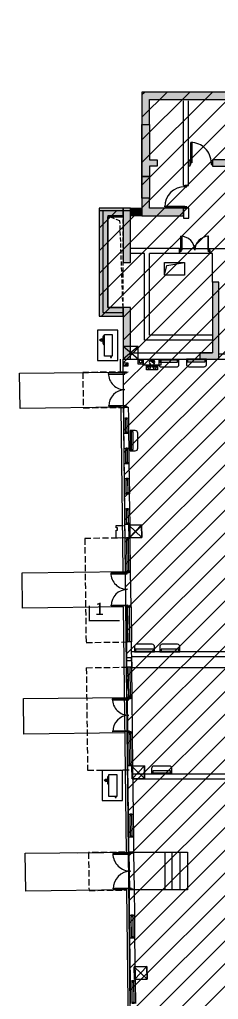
# Model space of a CAD drawing. Header units: millimetres. Extents: x 693907 to 1906102, y -24098 to 332602.
# Drawn here: x 737393 to 745264, y 14909 to 53725 of the extents above; entities that cross this region are included whole.
import ezdxf
from ezdxf.enums import TextEntityAlignment as Align

# ---------------------------------------------------------------- set-up
doc = ezdxf.new("R2010")
doc.units = ezdxf.units.MM
doc.header["$LTSCALE"] = 100
doc.linetypes.add('A6-21#-X-1F$0$X31-1F$0$X31-1F$0$X31-1F$0$DASH', pattern=[0.35, 0.25, -0.1])
doc.linetypes.add('X-BF-17$0$HIDDEN2', pattern=[4.7625, 3.175, -1.5875])
for name, color, linetype in [('-ACO-TTLB', 153, 'Continuous'), ('17#-W-B1F$0$S-WALL-S', 4, 'Continuous'), ('17#-WTC-B1F$0$S-HATCH-X', 251, 'Continuous'), ('17#-WTC-B1F$0$S-WALL-S', 4, 'Continuous'), ('A-CONC', 30, 'Continuous'), ('A-HATCH', 251, 'Continuous'), ('A6-21#-X-1F$0$-ACO-TTLB', 153, 'Continuous'), ('A6-21#-X-1F$0$A-DETL-HEAT', 33, 'Continuous'), ('A6-21#-X-1F$0$A-DIMS-INSD', 3, 'Continuous'), ('A6-21#-X-1F$0$A-EQPM', 202, 'Continuous'), ('A6-21#-X-1F$0$A-HOLE-WALL', 1, 'Continuous'), ('A6-21#-X-1F$0$A-SECT', 150, 'Continuous'), ('A6-21#-X-1F$0$A-SILL', 135, 'Continuous'), ('A6-21#-X-1F$0$A-STAIR', 142, 'Continuous'), ('A6-21#-X-1F$0$A-TITLE', 222, 'Continuous'), ('A6-21#-X-1F$0$A-WALL', 2, 'Continuous'), ('A6-21#-X-1F$0$A-WIND', 126, 'Continuous'), ('A6-21#-X-1F$0$X-BF-15$0$A-WALL', 2, 'Continuous'), ('A6-21#-X-1F$0$X31-1F$0$X31-1F$0$X31-1F$0$A-BALC', 201, 'Continuous'), ('A6-21#-X-1F$0$XU-CORE-1F$0$A-DOOR', 190, 'Continuous'), ('A6-21#-X-1F$0$金属铝板', 17, 'Continuous'), ('A6-DK-BG-B1F$0$A-STAIR', 142, 'Continuous'), ('A6-W-B1$0$S-WALL-S', 4, 'Continuous'), ('TP-DK-1(xhs)$0$P-J-DIM-L', 70, 'Continuous'), ('TP-DK-1(xhs)$0$P-X-L', 240, 'Continuous'), ('TP-DK-1(xhs)$0$P-X-M', 2, 'Continuous'), ('TP-DK-1(xhs)$0$P-X-X', 1, 'Continuous'), ('X-BF-17$0$A-ROOF', 140, 'Continuous'), ('X-BF-17$0$A-WALL', 2, 'Continuous'), ('X-BF-17$0$XU-CORE-1F-N$0$A-DOOR', 190, 'Continuous'), ('X-BF-17$0$XU-CORE-SF$0$A-DOOR', 190, 'Continuous'), ('X-BF-17$0$XU-CORE-SF$0$XU-CORE-SF$0$A-STAIR', 142, 'Continuous'), ('xref(dwg引用图层)', 7, 'Continuous')]:
    doc.layers.add(name, color=color, linetype=linetype)
doc.layers.add('A6-W-B1$0$S-EDIT', color=241, linetype='Continuous', plot=False)
doc.styles.add('A6-21#-X-1F$0$华文细黑', font='STXIHEI.TTF')

# ---------------------------------------------------------------- blocks, each defined once
blk = doc.blocks.new('*U302')
at = {"color": 0, "linetype": 'ByBlock', "lineweight": -2}
for points in [[(85, 835), (85, 35), (50, 35), (50, 835)], [(50, 35), (0, 35), (0, -35), (50, -35)], [(900, 35), (850, 35), (850, -35), (900, -35)]]:
    blk.add_lwpolyline(points, close=True, dxfattribs=at)
blk.add_arc((50, 35), 800, 360, 90, dxfattribs=at)
blk = doc.blocks.new('*U303')
at = {"color": 0, "linetype": 'ByBlock', "lineweight": -2}
for points in [[(-900, -35), (-850, -35), (-850, 35), (-900, 35)], [(-50, -35), (0, -35), (0, 35), (-50, 35)], [(-85, -835), (-85, -35), (-50, -35), (-50, -835)]]:
    blk.add_lwpolyline(points, close=True, dxfattribs=at)
blk.add_arc((-50, -35), 800, 180, 270, dxfattribs=at)
blk = doc.blocks.new('*U305')
at = {"linetype": 'ByBlock', "lineweight": -2}
for points in [[(86, 585), (85, 35), (50, 35), (51, 585)], [(1116, 584), (1115, 34), (1150, 34), (1151, 584)], [(0, 35), (50, 35), (50, -35), (0, -35)], [(1150, 34), (1200, 34), (1200, -36), (1150, -36)]]:
    blk.add_lwpolyline(points, close=True, dxfattribs=at)
for centre, start, end in [((50, 35), 359.9503, 89.9503), ((1150, 34), 89.9503, 179.9503)]:
    blk.add_arc(centre, 550, start, end, dxfattribs=at)
blk = doc.blocks.new('X-BF-17')
at = {"layer": 'X-BF-17$0$A-ROOF', "color": 1, "linetype": 'X-BF-17$0$HIDDEN2', "ltscale": 0.5}
blk.add_lwpolyline([(-100, 6180), (-700, 6180), (-700, 2550), (-100, 2550)], close=True, dxfattribs=at)
blk.add_lwpolyline([(-100, 2550), (-221, 5983), (-700, 6180)], dxfattribs=at)
at = {"layer": 'X-BF-17$0$A-ROOF', "color": 1, "linetype": 'Continuous', "ltscale": 0.5}
blk.add_lwpolyline([(1540, 4335), (2340, 4335), (2340, 3835), (1540, 3835)], close=True, dxfattribs=at)
blk.add_lwpolyline([(1540, 3835), (1637, 4212), (2340, 4335)], dxfattribs=at)
at = {"layer": 'X-BF-17$0$A-WALL'}
for points in [[(2290, 7390), (2290, 10740)], [(2490, 7390), (2490, 10740)], [(2540, 8360), (2540, 8160), (2490, 8160)], [(2540, 8360), (2490, 8360)], [(2290, 7390), (2490, 7390)], [(-100, 6380), (-900, 6380), (-900, 2350), (-100, 2350)], [(2300, 6090), (2500, 6090), (2500, 6490), (2300, 6490), (2300, 6090)], [(-100, 6180), (-700, 6180), (-700, 2550), (-100, 2550)], [(2140, 4690), (2140, 4890), (200, 4890)], [(750, 4690), (200, 4690)], [(3440, 1260), (750, 1260), (750, 4690)], [(3440, 1460), (950, 1460), (950, 4690)], [(2140, 4690), (950, 4690)], [(3440, 3560), (3440, 4690), (3340, 4690), (3340, 4890), (4160, 4890), (4160, 4690)], [(200, 760), (3440, 760)], [(200, 510), (8400, 510), (8400, 710), (3690, 710)]]:
    blk.add_lwpolyline(points, dxfattribs=at)
at = {"layer": 'X-BF-17$0$XU-CORE-SF$0$XU-CORE-SF$0$A-STAIR'}
for p, q in [((2140, 4890), (3340, 4890)), ((3340, 4690), (2140, 4690))]:
    blk.add_line(p, q, dxfattribs=at)
at = {"layer": 'X-BF-17$0$XU-CORE-1F-N$0$A-DOOR'}
blk.add_blockref('*U305', (2140, 4791), dxfattribs=at)
at = {"layer": 'X-BF-17$0$XU-CORE-SF$0$A-DOOR', "extrusion": (0, 0, -1), "xscale": -1, "zscale": -1}
for name, p, rotation in [('*U302', (-2540, 8255), 359.9999999999991), ('*U303', (-2386, 6490), 90)]:
    blk.add_blockref(name, p, dxfattribs=dict(at, rotation=rotation))
blk = doc.blocks.new('A6-21#-X-1F$0$A-Other-Air conditioner internal unit-a1')
at = {"lineweight": -2, "ltscale": 50}
for p, q in [((350, 30), (-350, 30)), ((350, 15), (-350, 15))]:
    blk.add_line(p, q, dxfattribs=at)
blk.add_lwpolyline([(-300, 300), (300, 300, -0.414214), (400, 200), (400, 0), (-400, 0), (-400, 200, -0.414214)], format="xyb", close=True, dxfattribs=at)
blk.add_lwpolyline([(-350, 110), (350, 110), (350, 0), (-350, 0)], close=True, dxfattribs=at)
blk = doc.blocks.new('*U403')
at = {"linetype": 'ByBlock', "lineweight": -2}
for points in [[(-735, 1415), (-35, 1415), (-35, 1450), (-735, 1450)], [(-35, 1450), (-35, 1500), (35, 1500), (35, 1450)], [(-735, 85), (-35, 85), (-35, 50), (-735, 50)], [(-35, 0), (-35, 50), (35, 50), (35, 0)]]:
    blk.add_lwpolyline(points, close=True, dxfattribs=at)
for centre, start, end in [((-35, 1450), 180, 270), ((-35, 50), 90, 180)]:
    blk.add_arc(centre, 700, start, end, dxfattribs=at)
blk = doc.blocks.new('*U399')
at = {"linetype": 'ByBlock', "lineweight": -2}
for p, q in [((650, 135), (1450, 135)), ((650, 65), (1450, 65))]:
    blk.add_line(p, q, dxfattribs=at)
for points in [[(600, 135), (650, 135), (650, 65), (600, 65)], [(1500, 135), (1450, 135), (1450, 65), (1500, 65)]]:
    blk.add_lwpolyline(points, close=True, dxfattribs=at)
at = {"layer": 'A6-21#-X-1F$0$A-SILL'}
for p, q in [((600, 200), (1500, 200)), ((600, 0), (1500, 0))]:
    blk.add_line(p, q, dxfattribs=at)
blk = doc.blocks.new('*U392')
at = {"linetype": 'ByBlock', "lineweight": -2}
for points in [[(-685, 1315), (-35, 1315), (-35, 1350), (-685, 1350)], [(-35, 1350), (-35, 1400), (35, 1400), (35, 1350)], [(-685, 85), (-35, 85), (-35, 50), (-685, 50)], [(-35, 0), (-35, 50), (35, 50), (35, 0)]]:
    blk.add_lwpolyline(points, close=True, dxfattribs=at)
for centre, start, end in [((-35, 1350), 180, 270), ((-35, 50), 90, 180)]:
    blk.add_arc(centre, 650, start, end, dxfattribs=at)
blk = doc.blocks.new('*U404')
at = {"linetype": 'ByBlock', "lineweight": -2}
for p, q in [((50, 135), (1285, 135)), ((50, 65), (1285, 65))]:
    blk.add_line(p, q, dxfattribs=at)
for points in [[(0, 135), (50, 135), (50, 65), (0, 65)], [(1335, 135), (1285, 135), (1285, 65), (1335, 65)]]:
    blk.add_lwpolyline(points, close=True, dxfattribs=at)
at = {"layer": 'A6-21#-X-1F$0$A-SILL'}
for p, q in [((0, 200), (1335, 200)), ((0, 0), (1335, 0))]:
    blk.add_line(p, q, dxfattribs=at)
blk = doc.blocks.new('*U397')
at = {"linetype": 'ByBlock', "lineweight": -2}
for p, q in [((50, 135), (550, 135)), ((50, 65), (550, 65))]:
    blk.add_line(p, q, dxfattribs=at)
for points in [[(0, 135), (50, 135), (50, 65), (0, 65)], [(600, 135), (550, 135), (550, 65), (600, 65)]]:
    blk.add_lwpolyline(points, close=True, dxfattribs=at)
at = {"layer": 'A6-21#-X-1F$0$A-SILL'}
for p, q in [((0, 200), (600, 200)), ((0, 0), (600, 0))]:
    blk.add_line(p, q, dxfattribs=at)
blk = doc.blocks.new('*U398')
at = {"linetype": 'ByBlock', "lineweight": -2}
for p, q in [((220, 135), (1420, 135)), ((220, 65), (1420, 65))]:
    blk.add_line(p, q, dxfattribs=at)
for points in [[(170, 135), (220, 135), (220, 65), (170, 65)], [(1470, 135), (1420, 135), (1420, 65), (1470, 65)]]:
    blk.add_lwpolyline(points, close=True, dxfattribs=at)
at = {"layer": 'A6-21#-X-1F$0$A-SILL'}
for p, q in [((170, 200), (1470, 200)), ((170, 0), (1470, 0))]:
    blk.add_line(p, q, dxfattribs=at)
blk = doc.blocks.new('A6-21#-X-1F$0$A-Other-Air conditioner external unit')
at = {"lineweight": -2, "ltscale": 50}
for p, q in [((-70, -355), (-345, -355)), ((480, -25), (435, -25)), ((435, -25), (435, -70)), ((435, -70), (480, -70)), ((480, -70), (480, -25))]:
    blk.add_line(p, q, dxfattribs=at)
at = {"lineweight": -2}
for p, q in [((-227.5, -430), (-227.5, -370)), ((-227.5, -370), (-207.5, -400)), ((-207.5, -400), (-187.5, -370)), ((-187.5, -370), (-187.5, -430)), ((-207.5, -500), (-267.5, -420)), ((-267.5, -420), (-227.5, -430)), ((-147.5, -420), (-207.5, -500)), ((-187.5, -430), (-147.5, -420)), ((-187.5, -430), (-187.5, -430))]:
    blk.add_line(p, q, dxfattribs=at)
at = {"lineweight": -2, "ltscale": 50}
blk.add_lwpolyline([(-435, 0), (435, 0), (435, -310), (-435, -310)], close=True, dxfattribs=at)
for centre, start, end in [((-345, -310), 180, 270), ((-70, -310), 270, 0)]:
    blk.add_arc(centre, 45, start, end, dxfattribs=at)
blk = doc.blocks.new('A6-21#-X-1F$0$gj')
at = {"layer": 'A6-21#-X-1F$0$A-DIMS-INSD'}
blk.add_hatch(color=256, dxfattribs=at).paths.add_polyline_path([(-50, -100), (50, -100), (-50, 100)])
for points in [[(-50, -100), (50, -100), (50, 100), (-50, 100)], [(-50, -100), (50, -100), (-50, 100)]]:
    blk.add_lwpolyline(points, close=True, dxfattribs=at)
blk = doc.blocks.new('*U393')
at = {"layer": 'A6-21#-X-1F$0$A-HOLE-WALL'}
blk.add_lwpolyline([(100, 202), (0, 202), (0, 0), (100, 0)], close=True, dxfattribs=at)
blk.add_solid([(0, 202), (100, 0), (0, 0), (0, 202)], dxfattribs=at)
blk = doc.blocks.new('A6-21#-X-1F')
at = {"layer": 'A6-21#-X-1F$0$-ACO-TTLB'}
for p, q in [((-639, 45790), (-439, 45792)), ((-639, 45790), (-439, 45792)), ((-579, 40803), (-379, 40806)), ((-564, 39403), (-364, 39406)), ((-548, 38103), (-346, 38106))]:
    blk.add_line(p, q, dxfattribs=at)
at = {"layer": 'A6-21#-X-1F$0$A-DETL-HEAT'}
for points in [[(-834, 53701), (-840, 54209)], [(-740, 45792), (-817, 52301)], [(-608, 34680), (-723, 44392)], [(-458, 22084), (-590, 33180)]]:
    blk.add_lwpolyline(points, dxfattribs=at)
at = {"layer": 'A6-21#-X-1F$0$A-SECT'}
for points in [[(-1744, 55358), (-1744, 54158), (-944, 54158), (-944, 55358)], [(-1562, 37918), (-1562, 36718), (-762, 36718), (-762, 37918)]]:
    blk.add_lwpolyline(points, close=True, dxfattribs=at)
at = {"layer": 'A6-21#-X-1F$0$A-STAIR'}
for p, q in [((-622, 44390), (-639, 45790)), ((-423, 44392), (-439, 45792)), ((-2547, 34656), (-446, 34677)), ((-507, 34677), (-489, 33177)), ((-289, 33180), (-307, 34680)), ((911, 34680), (911, 33180))]:
    blk.add_line(p, q, dxfattribs=at)
for points in [[(-818, 52301), (-4817, 52254), (-4834, 53657), (-734, 53699)], [(-723, 44392), (-4723, 44344), (-4739, 45748), (-639, 45790)], [(-664, 39406), (-4663, 39358), (-4680, 40761), (-580, 40803)], [(-579, 40803), (-562, 39403)], [(-363, 39406), (-379, 40806)], [(-591, 33179), (-4591, 33132), (-4608, 34635), (-507, 34677)], [(-307, 34680), (1193, 34680), (1193, 33180), (-289, 33180)], [(1211, 34680), (1511, 34680), (1511, 33180), (1211, 33180)], [(1511, 34680), (1811, 34680), (1811, 33180), (1511, 33180)]]:
    blk.add_lwpolyline(points, dxfattribs=at)
at = {"layer": 'A6-21#-X-1F$0$A-TITLE', "const_width": 50}
blk.add_lwpolyline([(-2077, 44446), (-2077, 43846), (-877, 43846)], dxfattribs=at)
at = {"layer": 'A6-21#-X-1F$0$A-WALL'}
for p, q in [((-734, 53699), (-740, 54210)), ((-540, 54210), (-540, 54212)), ((-734, 53699), (-534, 53701)), ((-717, 52299), (-517, 52301)), ((-712, 51874), (-717, 52299)), ((-512, 51877), (-517, 52301)), ((-698, 50675), (-705, 51274)), ((-498, 50676), (-505, 51277)), ((-684, 49474), (-691, 50074)), ((-484, 49477), (-491, 50076)), ((-669, 48274), (-677, 48874)), ((-469, 48277), (-477, 48877)), ((-656, 47124), (-662, 47674)), ((-455, 47127), (-462, 47677)), ((-596, 42004), (-607, 43004)), ((-396, 42006), (-407, 43007)), ((-525, 36177), (-548, 38103)), ((-325, 36180), (-348, 38106)), ((-344, 37785), (11790, 37785)), ((-342, 37585), (27840, 37585)), ((-507, 34677), (-514, 35277)), ((-307, 34680), (-314, 35280)), ((-307, 34680), (-507, 34677)), ((-289, 33180), (-489, 33177)), ((-477, 32179), (-489, 33177)), ((-277, 32181), (-289, 33180)), ((-448, 29579), (-467, 31279)), ((-248, 29581), (-267, 31281))]:
    blk.add_line(p, q, dxfattribs=at)
for points in [[(16640, 37785), (11990, 37785), (11990, 42611), (-401, 42610), (-407, 43007), (-607, 43004), (-596, 42004), (-596, 42004)], [(9190, 42411), (-399, 42410), (-396, 42006)]]:
    blk.add_lwpolyline(points, dxfattribs=at)
at = {"layer": 'A6-21#-X-1F$0$A-WIND'}
for p, q in [((-712, 51874), (-512, 51877)), ((-705, 51274), (-505, 51277)), ((-698, 50675), (-498, 50676)), ((-691, 50074), (-491, 50076)), ((-684, 49474), (-483, 49477)), ((-677, 48874), (-476, 48877)), ((-669, 48274), (-469, 48277)), ((-662, 47674), (-462, 47677)), ((-656, 47124), (-456, 47127)), ((-622, 44390), (-422, 44392)), ((-622, 44390), (-422, 44392)), ((-422, 44392), (-622, 44390)), ((-622, 44390), (-422, 44392)), ((-542, 43005), (-556, 44390)), ((-472, 43006), (-486, 44391)), ((-396, 42006), (-596, 42004)), ((-596, 42004), (-583, 41086)), ((-515, 40869), (-531, 42005)), ((-445, 40870), (-461, 42006)), ((-379, 40806), (-396, 42006)), ((-379, 40806), (-579, 40803)), ((-579, 40803), (-379, 40806)), ((-579, 40803), (-379, 40806)), ((-525, 36177), (-325, 36180)), ((-514, 35277), (-314, 35280)), ((-479, 32179), (-274, 32181)), ((-468, 31279), (-263, 31281)), ((-448, 29579), (-248, 29581))]:
    blk.add_line(p, q, dxfattribs=at)
for points in [[(-622, 44390), (-607, 43004)], [(-422, 44392), (-407, 43007)], [(-579, 40803), (-379, 40806), (-379, 40806), (-579, 40803), (-583, 41086)]]:
    blk.add_lwpolyline(points, dxfattribs=at)
blk.add_lwpolyline([(-514, 40804), (-515, 40869), (-445, 40870), (-444, 40805)], close=True, dxfattribs=at)
at = {"layer": 'A6-21#-X-1F$0$X-BF-15$0$A-WALL'}
blk.add_line((-418, 31266), (-418, 31266), dxfattribs=at)
at = {"layer": 'A6-21#-X-1F$0$X31-1F$0$X31-1F$0$X31-1F$0$A-BALC', "linetype": 'A6-21#-X-1F$0$X31-1F$0$X31-1F$0$X31-1F$0$DASH', "ltscale": 10}
for p, q in [((-2193, 41985), (-547, 42005)), ((-2193, 41985), (-2144, 37928)), ((-2144, 37928), (-497, 37934))]:
    blk.add_line(p, q, dxfattribs=at)
for points in [[(-691, 53700), (-2333, 53681), (-2312, 52280), (-669, 52299)], [(-608, 47125), (-2253, 47105), (-2204, 42985), (-558, 43005)], [(-664, 34676), (-2108, 34659), (-2086, 33158), (-642, 33176)]]:
    blk.add_lwpolyline(points, dxfattribs=at)
at = {"layer": 'A6-21#-X-1F$0$金属铝板'}
blk.add_lwpolyline([(-708, 47124), (-1008, 47121), (-1011, 47433), (-961, 47433), (-962, 47521), (-1012, 47521), (-1014, 47621), (-714, 47624)], dxfattribs=at)
at = {"layer": 'A6-21#-X-1F$0$A-DIMS-INSD', "rotation": 90}
blk.add_blockref('A6-21#-X-1F$0$gj', (-638, 54000), dxfattribs=at)
at = {"layer": 'A6-21#-X-1F$0$A-EQPM', "rotation": 270}
for p in [(-1168, 54756), (-986, 37317)]:
    blk.add_blockref('A6-21#-X-1F$0$A-Other-Air conditioner external unit', p, dxfattribs=at)
at = {"layer": 'A6-21#-X-1F$0$A-EQPM', "xscale": -1}
for p, rotation in [((1072, 54200), 180), ((2168, 54210), 180), ((-453, 50977), 270)]:
    blk.add_blockref('A6-21#-X-1F$0$A-Other-Air conditioner internal unit-a1', p, dxfattribs=dict(at, rotation=rotation))
for p in [(111, 42611), (1115, 42611), (791, 37786)]:
    blk.add_blockref('A6-21#-X-1F$0$A-Other-Air conditioner internal unit-a1', p, dxfattribs=at)
at = {"layer": 'A6-21#-X-1F$0$A-HOLE-WALL', "rotation": 90}
blk.add_blockref('*U393', (-398, 42275), dxfattribs=at)
at = {"layer": 'A6-21#-X-1F$0$A-WIND', "rotation": 90.68421474330546}
for name, p in [('*U397', (-505, 51277)), ('*U397', (-490, 50077)), ('*U397', (-476, 48877)), ('*U397', (-462, 47677)), ('*U404', (-439, 45792)), ('*U398', (-346, 37936)), ('*U399', (-307, 34680)), ('*U399', (-260, 30682)), ('*U399', (-230, 28082))]:
    blk.add_blockref(name, p, dxfattribs=at)
at = {"layer": 'A6-21#-X-1F$0$XU-CORE-1F$0$A-DOOR', "rotation": 0.6842147433054718}
for name, p in [('*U392', (-620, 52300)), ('*U392', (-522, 44391)), ('*U392', (-462, 39404)), ('*U403', (-389, 33179))]:
    blk.add_blockref(name, p, dxfattribs=at)
at = {"layer": 'A6-21#-X-1F$0$A-TITLE', "style": 'A6-21#-X-1F$0$华文细黑'}
blk.add_text('1', height=500, dxfattribs=at).set_placement((-1838, 44569), align=Align.TOP_LEFT)
blk = doc.blocks.new('17#-W-B1F', base_point=(-68204, -144150))
at = {"layer": '17#-W-B1F$0$S-WALL-S', "color": 0, "linetype": 'ByBlock'}
for p, q in [((-58364, -130840), (-61194, -130840)), ((-37644, -130840), (-34814, -130840))]:
    blk.add_line(p, q, dxfattribs=at)
for points in [[(-57864, -130190), (-57864, -130840), (-58364, -130840), (-58364, -130190)], [(-38144, -130190), (-38144, -130840), (-37644, -130840), (-37644, -130190)], [(-61194, -130540), (-58364, -130540), (-58364, -130840), (-61194, -130840)], [(-34814, -130540), (-37644, -130540), (-37644, -130840), (-34814, -130840)], [(-48854, -132290), (-48854, -133060), (-48504, -133060), (-48504, -131940), (-51614, -131940), (-51614, -133060), (-51264, -133060), (-51264, -132290)], [(-47154, -132290), (-47154, -133060), (-47504, -133060), (-47504, -131940), (-44394, -131940), (-44394, -133060), (-44744, -133060), (-44744, -132290)], [(-57864, -132190), (-57864, -132790), (-58364, -132790), (-58364, -132190)], [(-38144, -132190), (-38144, -132790), (-37644, -132790), (-37644, -132190)], [(-67554, -133060), (-67554, -134350), (-67254, -134350), (-67254, -133360), (-64154, -133360), (-64154, -133060)], [(-64764, -136000), (-63904, -136000), (-63904, -133360), (-63454, -133360), (-63454, -133060), (-64154, -133060), (-64154, -135750), (-64764, -135750)], [(-61544, -133060), (-63454, -133060), (-63454, -133360), (-61544, -133360)], [(-52654, -133360), (-54664, -133360), (-54664, -133060), (-52654, -133060)], [(-52254, -136000), (-51444, -136000), (-51444, -135750), (-52004, -135750), (-52004, -133060), (-52654, -133060), (-52654, -133360), (-52254, -133360)], [(-51264, -133060), (-52004, -133060), (-52004, -133360), (-51264, -133360)], [(-47154, -133060), (-48854, -133060), (-48854, -133360), (-47154, -133360)], [(-44744, -133360), (-44004, -133360), (-44004, -133060), (-44744, -133060)], [(-43754, -136000), (-44564, -136000), (-44564, -135750), (-44004, -135750), (-44004, -133060), (-43354, -133060), (-43354, -133360), (-43754, -133360)], [(-41344, -133360), (-43354, -133360), (-43354, -133060), (-41344, -133060)], [(-34464, -133060), (-32554, -133060), (-32554, -133360), (-34464, -133360)], [(-31244, -136000), (-32104, -136000), (-32104, -133360), (-32554, -133360), (-32554, -133060), (-31854, -133060), (-31854, -135750), (-31244, -135750)], [(-28454, -133060), (-28454, -134350), (-28704, -134350), (-28704, -133360), (-31854, -133360), (-31854, -133060)], [(-67254, -135750), (-66954, -135750), (-66954, -136000), (-67254, -136000), (-67254, -136400), (-67554, -136400), (-67554, -134350), (-67254, -134350)], [(-48904, -135750), (-49254, -135750), (-49254, -136000), (-48904, -136000), (-48904, -136400), (-48654, -136400), (-48654, -134415), (-48904, -134415)], [(-47104, -135750), (-46754, -135750), (-46754, -136000), (-47104, -136000), (-47104, -136400), (-47354, -136400), (-47354, -134415), (-47104, -134415)], [(-28704, -135750), (-29054, -135750), (-29054, -136000), (-28704, -136000), (-28704, -136400), (-28454, -136400), (-28454, -134350), (-28704, -134350)], [(-55664, -137710), (-55264, -137710), (-55264, -135640), (-55014, -135640), (-55014, -137960), (-55664, -137960)], [(-40344, -137710), (-40744, -137710), (-40744, -135640), (-40994, -135640), (-40994, -137960), (-40344, -137960)], [(-60544, -137710), (-60944, -137710), (-60944, -135900), (-61194, -135900), (-61194, -137960), (-60544, -137960)], [(-35464, -137710), (-35064, -137710), (-35064, -135900), (-34814, -135900), (-34814, -137960), (-35464, -137960)], [(-67554, -136400), (-67254, -136400), (-67254, -137260), (-67554, -137260)], [(-28454, -136400), (-28704, -136400), (-28704, -137360), (-28454, -137360)], [(-67554, -137260), (-67554, -137960), (-65904, -137960), (-65904, -137660), (-67254, -137660), (-67254, -137260)], [(-48904, -137360), (-48904, -137710), (-50704, -137710), (-50704, -137960), (-48654, -137960), (-48654, -137360)], [(-47104, -137360), (-47104, -137710), (-45304, -137710), (-45304, -137960), (-47354, -137960), (-47354, -137360)], [(-28454, -137360), (-28454, -137960), (-30104, -137960), (-30104, -137710), (-28704, -137710), (-28704, -137360)], [(-68304, -138010), (-68304, -137660), (-69254, -137660), (-69254, -141940), (-68304, -141940), (-68304, -141590), (-68904, -141590), (-68904, -138010)], [(-68304, -137660), (-68304, -139810), (-68004, -139810), (-68004, -137660)], [(-68004, -137660), (-67554, -137660), (-67554, -137960), (-68004, -137960)], [(-27954, -137710), (-28454, -137710), (-28454, -137960), (-27954, -137960)], [(-27704, -137710), (-27704, -139810), (-27954, -139810), (-27954, -137710)], [(-60944, -143640), (-60944, -140490), (-61194, -140490), (-61194, -142390), (-61844, -142390), (-61844, -142640), (-61194, -142640), (-61194, -143640)], [(-55014, -140490), (-55264, -140490), (-55264, -143640), (-55014, -143640), (-55014, -142640), (-54364, -142640), (-54364, -142390), (-55014, -142390)], [(-40994, -140490), (-40744, -140490), (-40744, -143640), (-40994, -143640), (-40994, -142640), (-41644, -142640), (-41644, -142390), (-40994, -142390)], [(-35064, -143640), (-35064, -140490), (-34814, -140490), (-34814, -142390), (-34164, -142390), (-34164, -142640), (-34814, -142640), (-34814, -143640)], [(-65264, -143640), (-64514, -143640), (-64514, -140590), (-64764, -140590), (-64764, -143390), (-65264, -143390)], [(-50944, -143640), (-50944, -143390), (-51444, -143390), (-51444, -140590), (-51694, -140590), (-51694, -143640)], [(-45064, -143640), (-45064, -143390), (-44564, -143390), (-44564, -140590), (-44314, -140590), (-44314, -143640)], [(-30744, -143640), (-31494, -143640), (-31494, -140590), (-31244, -140590), (-31244, -143390), (-30744, -143390)], [(-68004, -143640), (-68004, -141590), (-68304, -141590), (-68304, -143640)], [(-27954, -143640), (-27954, -141590), (-27704, -141590), (-27704, -143640)]]:
    blk.add_lwpolyline(points, close=True, dxfattribs=at)
for points in [[(-57864, -130190), (-57864, -130540), (-55264, -130540), (-55264, -133360), (-54664, -133360), (-54664, -133060), (-54914, -133060), (-54914, -130190), (-57864, -130190)], [(-38144, -130190), (-38144, -130540), (-40744, -130540), (-40744, -133360), (-41344, -133360), (-41344, -133060), (-41094, -133060), (-41094, -130190), (-38144, -130190)], [(-58364, -132540), (-58364, -132540), (-58364, -132190), (-61294, -132190), (-61294, -133060), (-61544, -133060), (-61544, -133360), (-61194, -133360), (-61194, -135250), (-60621, -135250), (-60621, -135050), (-60944, -135050), (-60944, -132540), (-58364, -132540)], [(-37644, -132540), (-37644, -132190), (-34714, -132190), (-34714, -133060), (-34464, -133060), (-34464, -133360), (-34814, -133360), (-34814, -135250), (-35387, -135250), (-35387, -135050), (-35064, -135050), (-35064, -132540), (-37644, -132540)], [(-58114, -132790), (-58114, -135250), (-57864, -135250), (-57864, -132790), (-58114, -132790)], [(-37894, -132790), (-37894, -135250), (-38144, -135250), (-38144, -132790), (-37894, -132790)]]:
    blk.add_lwpolyline(points, dxfattribs=at)
blk = doc.blocks.new('17#-WTC-B1F', base_point=(-68204, -144150))
at = {"layer": '17#-WTC-B1F$0$S-HATCH-X'}
h = blk.add_hatch(color=256, dxfattribs=at)
h.dxf.hatch_style = 1
h.paths.add_polyline_path([(-67554, -133060), (-67554, -134350), (-67254, -134350), (-67254, -133360), (-64154, -133360), (-64154, -133060)])
h = blk.add_hatch(color=256, dxfattribs=at)
h.dxf.hatch_style = 1
h.paths.add_polyline_path([(-64764, -136000), (-63904, -136000), (-63904, -133360), (-63454, -133360), (-63454, -133060), (-64154, -133060), (-64154, -135750), (-64764, -135750)])
h = blk.add_hatch(color=256, dxfattribs=at)
h.dxf.hatch_style = 1
h.paths.add_polyline_path([(-67254, -135750), (-66954, -135750), (-66954, -136000), (-67254, -136000), (-67254, -136400), (-67554, -136400), (-67554, -134350), (-67254, -134350)])
h = blk.add_hatch(color=256, dxfattribs=at)
h.dxf.hatch_style = 1
h.paths.add_polyline_path([(-67554, -136400), (-67254, -136400), (-67254, -137360), (-67554, -137360)])
h = blk.add_hatch(color=256, dxfattribs=at)
h.dxf.hatch_style = 1
h.paths.add_polyline_path([(-67554, -137360), (-67554, -137960), (-65904, -137960), (-65904, -137660), (-67254, -137660), (-67254, -137360)])
h = blk.add_hatch(color=256, dxfattribs=at)
h.dxf.hatch_style = 1
h.paths.add_polyline_path([(-68304, -138010), (-68304, -137660), (-69254, -137660), (-69254, -141940), (-68304, -141940), (-68304, -141590), (-68904, -141590), (-68904, -138010)])
h = blk.add_hatch(color=256, dxfattribs=at)
h.dxf.hatch_style = 1
h.paths.add_polyline_path([(-68304, -137660), (-68304, -139810), (-68004, -139810), (-68004, -137660)])
h = blk.add_hatch(color=256, dxfattribs=at)
h.dxf.hatch_style = 1
h.paths.add_polyline_path([(-68004, -137660), (-67554, -137660), (-67554, -137960), (-68004, -137960)])
h = blk.add_hatch(color=256, dxfattribs=at)
h.dxf.hatch_style = 1
h.paths.add_polyline_path([(-65264, -143640), (-64514, -143640), (-64514, -140590), (-64764, -140590), (-64764, -143390), (-65264, -143390)])
h = blk.add_hatch(color=256, dxfattribs=at)
h.dxf.hatch_style = 1
h.paths.add_polyline_path([(-68004, -143640), (-68004, -141590), (-68304, -141590), (-68304, -143640)])
at = {"layer": '17#-WTC-B1F$0$S-WALL-S', "color": 0, "linetype": 'ByBlock'}
blk.add_blockref('17#-W-B1F', (-68204, -144150), dxfattribs=at)
blk = doc.blocks.new('BF1')
at = {"layer": 'xref(dwg引用图层)'}
blk.add_blockref('17#-WTC-B1F', (-630, 39765), dxfattribs=at)
blk = doc.blocks.new('TP-DK-1(xhs)$0$PG01.1')
at = {"color": 1}
for p, q in [((108, 187), (0, 0)), ((80, 72), (66, 58)), ((89, 72), (66, 48)), ((99, 72), (66, 39)), ((109, 72), (66, 29)), ((118, 72), (66, 20)), ((128, 72), (66, 10)), ((138, 72), (66, 0)), ((147, 72), (76, 0)), ((150, 65), (85, 0)), ((150, 56), (94, 0)), ((150, 46), (104, 0)), ((216, 0), (108, 187)), ((150, 36), (114, 0)), ((150, 27), (123, 0)), ((150, 17), (133, 0)), ((150, 8), (142, 0)), ((324, 187), (216, 0)), ((296, 72), (282, 58)), ((305, 72), (282, 48)), ((315, 72), (282, 39)), ((325, 72), (282, 29)), ((334, 72), (282, 20)), ((344, 72), (282, 10)), ((354, 72), (282, 0)), ((363, 72), (292, 0)), ((366, 65), (301, 0)), ((366, 56), (310, 0)), ((366, 46), (320, 0)), ((432, 0), (324, 187)), ((366, 36), (330, 0)), ((366, 27), (339, 0)), ((366, 17), (349, 0)), ((366, 8), (358, 0))]:
    blk.add_line(p, q, dxfattribs=at)
at = {"color": 2}
for p, q in [((0, 0), (216, 0)), ((216, 0), (432, 0))]:
    blk.add_line(p, q, dxfattribs=at)
at = {"color": 1}
for points in [[(0, 0), (436, 0), (436, 190), (0, 190)], [(66, 72), (150, 72), (150, 0), (66, 0)], [(282, 72), (366, 72), (366, 0), (282, 0)]]:
    blk.add_lwpolyline(points, close=True, dxfattribs=at)
blk = doc.blocks.new('TP-DK-1(xhs)$0$PG02.4')
blk.add_hatch(color=1).paths.add_polyline_path([(265, 48, 0.699012), (461, 120, 0.141488), (444, 179)])
at = {"color": 1}
blk.add_line((265, 48), (444, 179), dxfattribs=at)
blk.add_lwpolyline([(0, 0), (700, 0), (700, 240), (0, 240)], close=True, dxfattribs=at)
blk.add_circle((350, 120), 111, dxfattribs=at)
blk = doc.blocks.new('TP-DK-1(xhs)')
at = {"layer": 'TP-DK-1(xhs)$0$P-J-DIM-L', "color": 8, "true_color": 0x808080}
blk.add_lwpolyline([(69, 40275), (69, 40075), (-131, 40075), (-131, 40275)], close=True, dxfattribs=at)
at = {"layer": 'TP-DK-1(xhs)$0$P-X-L'}
blk.add_circle((-31, 40175), 55, dxfattribs=at)
at = {"layer": 'TP-DK-1(xhs)$0$P-X-M', "extrusion": (0, 0, -1), "zscale": -1, "rotation": 180}
blk.add_blockref('TP-DK-1(xhs)$0$PG01.1', (-201, 40035), dxfattribs=at)
at = {"layer": 'TP-DK-1(xhs)$0$P-X-X', "xscale": -1, "rotation": 180}
blk.add_blockref('TP-DK-1(xhs)$0$PG02.4', (69, 40275), dxfattribs=at)
blk = doc.blocks.new('A6-W-B1$0$Z-3')
at = {"layer": 'A6-W-B1$0$S-EDIT'}
for p, q in [((-250, 250), (250, -250)), ((250, 250), (-250, -250))]:
    blk.add_line(p, q, dxfattribs=at)
at = {"layer": 'A6-W-B1$0$S-WALL-S', "color": 0, "linetype": 'ByBlock', "lineweight": -2}
blk.add_lwpolyline([(250, 250), (-250, 250), (-250, -250), (250, -250), (250, 250)], dxfattribs=at)
blk = doc.blocks.new('A6-W-B1$0$Z-2')
at = {"layer": 'A6-W-B1$0$S-EDIT'}
for p, q in [((72869, 44139), (73369, 43539)), ((73369, 44139), (72869, 43539))]:
    blk.add_line(p, q, dxfattribs=at)
at = {"layer": 'A6-W-B1$0$S-WALL-S', "color": 0, "linetype": 'ByBlock', "lineweight": -2}
blk.add_lwpolyline([(73369, 44139), (72869, 44139), (72869, 43539), (73369, 43539), (73369, 44139)], dxfattribs=at)
blk = doc.blocks.new('A6-W-B1', base_point=(85957, 40190))
at = {"layer": 'A6-W-B1$0$S-WALL-S'}
for name, p, rotation in [('A6-W-B1$0$Z-2', (41688, 153834), 270), ('A6-W-B1$0$Z-3', (85717, 73643), 0.6844278357203063), ('A6-W-B1$0$Z-3', (85831, 64093), 0.6844278357203063), ('A6-W-B1$0$Z-3', (85926, 56144), 0.6844278357203064)]:
    blk.add_blockref(name, p, dxfattribs=dict(at, rotation=rotation))
blk = doc.blocks.new('A6-DK-BG-B1F')
at = {"layer": 'A6-DK-BG-B1F$0$A-STAIR'}
blk.add_line((44300, 28050), (-426, 28050), dxfattribs=at)
blk = doc.blocks.new('dttc')
at = {"layer": 'A-HATCH'}
h = blk.add_hatch(dxfattribs=at)
h.set_pattern_fill('ANSI31', color=256, scale=200)
h.paths.add_polyline_path([(-730, 40275), (39870, 40275), (39870, 46155), (39120, 46155), (39120, 50855), (32810, 50855), (32810, 51675), (29730, 51675), (29730, 53675), (26530, 53675), (26530, 50855), (23130, 50855), (23130, 51725), (20120, 51725), (20120, 50855), (19070, 50855), (19070, 51775), (15960, 51775), (15960, 50855), (12610, 50855), (12610, 53675), (9410, 53675), (9410, 51675), (6330, 51675), (6330, 50855), (20, 50855), (20, 46155), (-1680, 46155), (-1680, 41975), (-730, 41975)])
h = blk.add_hatch(dxfattribs=at)
h.set_pattern_fill('ANSI31', color=256, scale=200)
h.paths.add_polyline_path([(16050, 4150), (16050, 11950), (28050, 11950), (28050, 23850), (16900, 23850), (16900, 38075), (6629, 38075), (6629, 40275), (-730, 40275), (-140, -13441), (20110, -13425), (20110, -7795), (16148, -7795), (16148, -9025), (7020, -9025), (7020, -2075), (10100, -2075), (10100, -75), (12950, -75), (13000, 4150)])
for points in [[(6330, 50855), (20, 50855), (20, 46155), (-1680, 46155), (-1680, 41975), (-730, 41975), (-730, 40275), (39870, 40275)], [(12950, -75), (10100, -75), (10100, -2075), (7020, -2075), (7020, -9025), (16148, -9025), (16148, -7795), (20110, -7795), (20110, -13425), (-140, -13441), (-730, 40275), (6629, 40275), (6629, 38075), (16900, 38075), (16900, 23850), (28050, 23850), (28050, 11950)]]:
    blk.add_lwpolyline(points, dxfattribs=at)

msp = doc.modelspace()

# ---------------------------------------------------------------- linework, layer by layer
at = {"layer": 'A-CONC'}
for points in [[(741723.6, 33700.1), (742223.6, 33706), (742229.5, 33206.1), (741729.6, 33200.1)], [(741837.6, 24150), (742337.5, 24155.9), (742343.5, 23656), (741843.6, 23650)], [(741932.6, 16201.3), (742432.5, 16207.3), (742438.5, 15707.3), (741938.5, 15701.3)]]:
    msp.add_lwpolyline(points, close=True, dxfattribs=at)

# ---------------------------------------------------------------- block references
at = {"layer": '-ACO-TTLB'}
for name in ['BF1', 'dttc']:
    msp.add_blockref(name, (742216.9, 0), dxfattribs=at)
at = {"layer": 'xref(dwg引用图层)'}
for name, p in [('A6-W-B1', (742216.9, 0)), ('TP-DK-1(xhs)', (742216.9, 0)), ('A6-DK-BG-B1F', (742216.9, 0)), ('X-BF-17', (741586.9, 39765)), ('A6-21#-X-1F', (742226.9, -13935))]:
    msp.add_blockref(name, p, dxfattribs=at)

doc.saveas('drawing.dxf')
